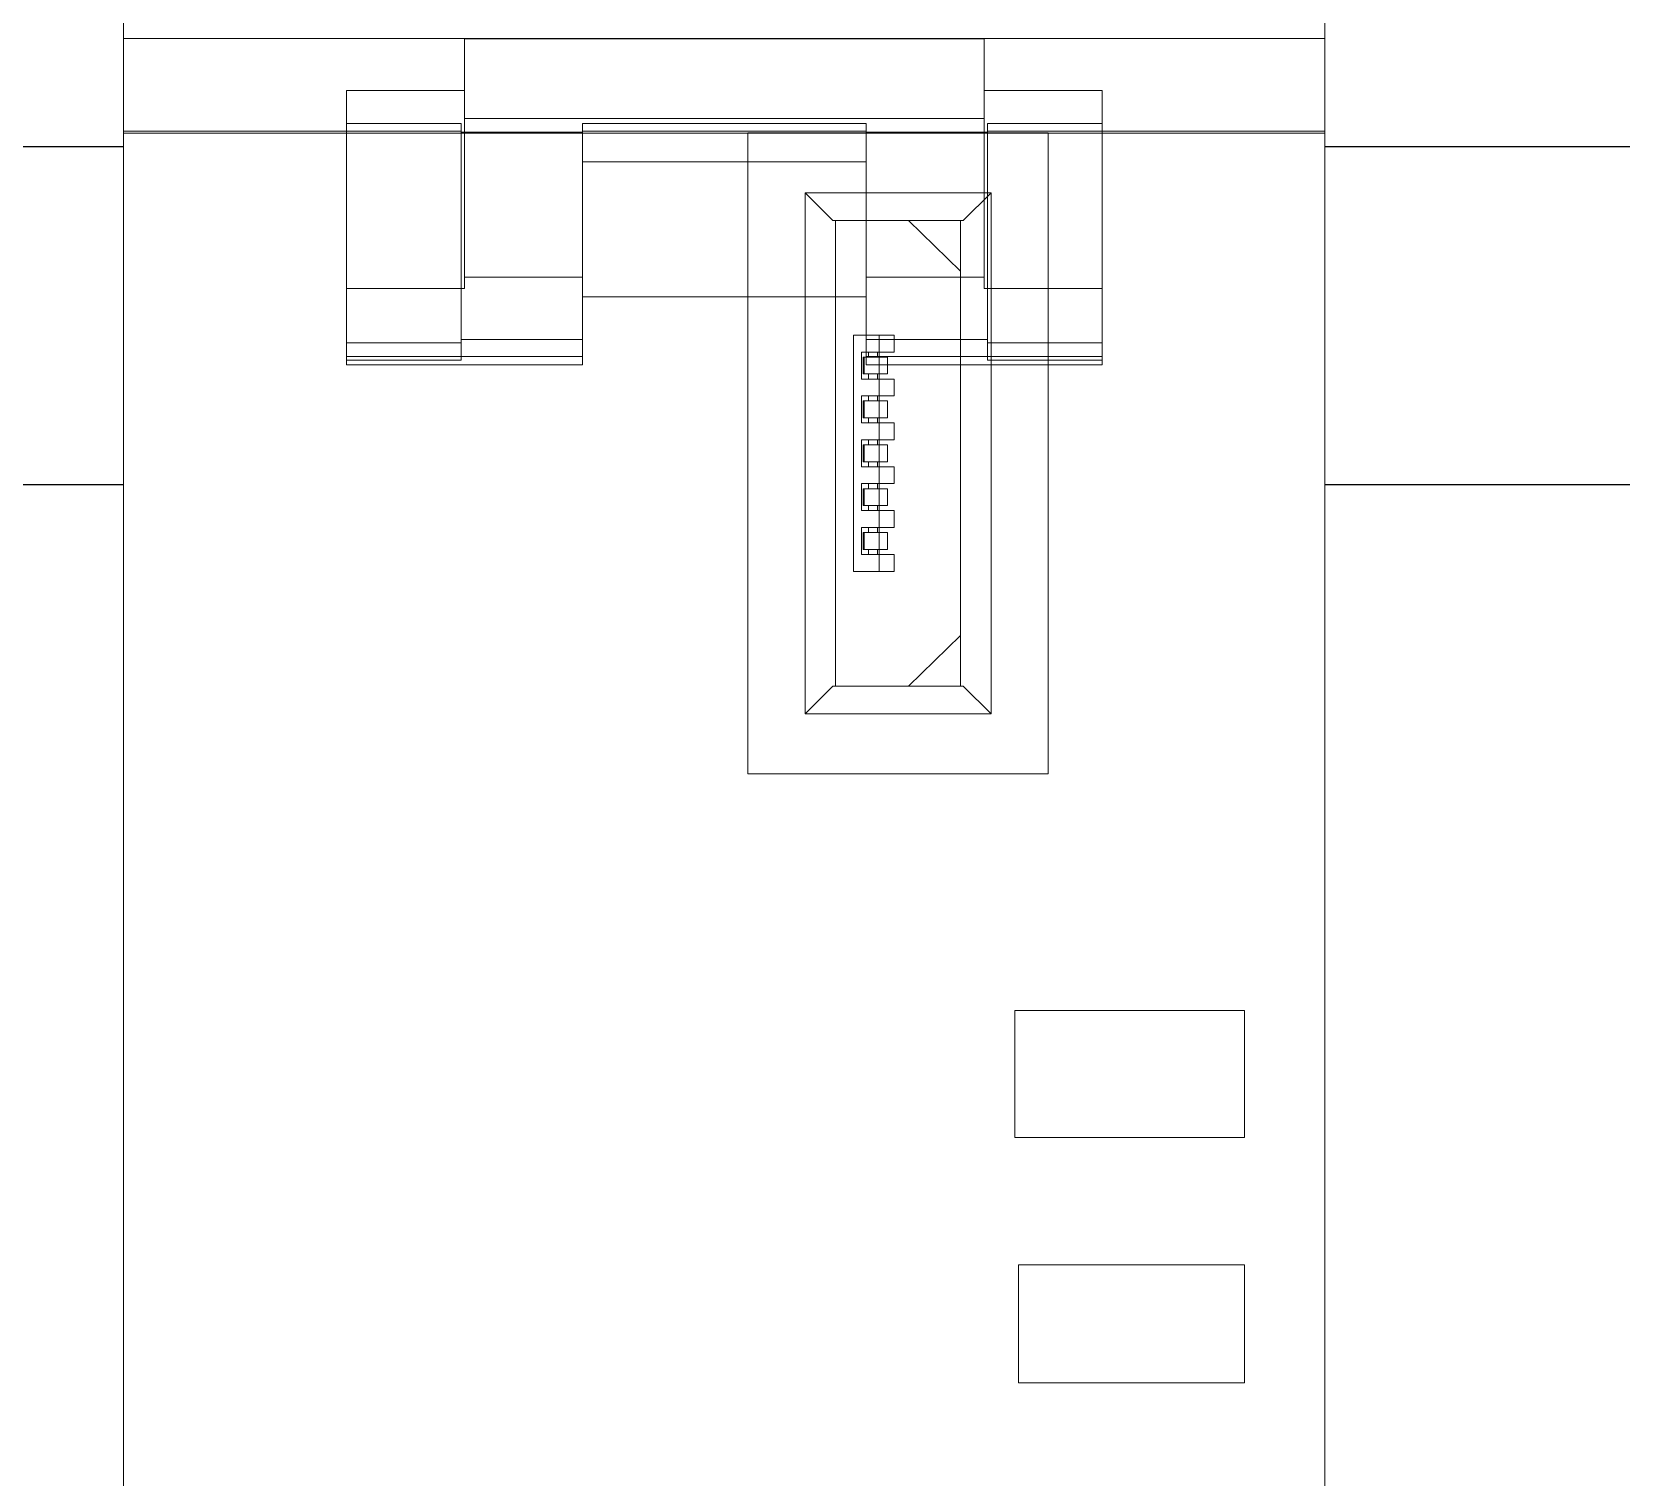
# Model space of a CAD drawing. Header units: millimetres. Extents: x 37984 to 70752, y 14140 to 37584.
# Drawn here: x 39471.76 to 39495.31, y 35707.19 to 35728.61 of the extents above; entities that cross this region are included whole.
import ezdxf

# ---------------------------------------------------------------- set-up
doc = ezdxf.new("R2010")
doc.units = ezdxf.units.MM
doc.set_wipeout_variables(frame=1)
doc.layers.add('000-PI-Oprema', color=30, linetype='Continuous', lineweight=5)
doc.layers.add('004-PI-DIN Šina', color=3, linetype='Continuous')

# ---------------------------------------------------------------- blocks, each defined once
blk = doc.blocks.new('*U853')
at = {"layer": '004-PI-DIN Šina'}
blk.add_lwpolyline([(410, -17.5), (410, 17.5), (0, 17.5), (0, -17.5)], close=True, dxfattribs=at)
blk.add_lwpolyline([(0, 12.5), (410, 12.5)], dxfattribs=at)
blk = doc.blocks.new('I35_48290130')
blk.add_wipeout([(47167.586, 36656.002), (47185.386, 36656.002), (47185.386, 36566.502), (47167.586, 36566.502)]).dxf.layer = '000-PI-Oprema'
at = {"layer": '000-PI-Oprema'}
for p, q in [((47167.586, 36589.864), (47167.586, 36632.639)), ((47185.386, 36589.864), (47185.386, 36632.639)), ((47167.586, 36630.357), (47185.386, 36630.357)), ((47180.336, 36630.352), (47172.636, 36630.352)), ((47172.636, 36630.352), (47172.636, 36629.583)), ((47180.336, 36630.352), (47180.336, 36629.583)), ((47170.886, 36629.583), (47172.636, 36629.583)), ((47170.886, 36629.583), (47170.886, 36629.095)), ((47172.636, 36626.652), (47172.636, 36629.583)), ((47182.086, 36629.583), (47180.336, 36629.583)), ((47180.336, 36626.652), (47180.336, 36629.583)), ((47182.086, 36629.095), (47182.086, 36629.583)), ((47167.586, 36628.981), (47172.586, 36628.981)), ((47172.586, 36629.095), (47170.886, 36629.095)), ((47170.886, 36629.095), (47170.886, 36625.848)), ((47172.586, 36629.095), (47172.586, 36628.981)), ((47172.586, 36628.981), (47172.586, 36628.967)), ((47172.586, 36628.967), (47174.386, 36628.967)), ((47172.586, 36628.967), (47172.586, 36625.893)), ((47172.636, 36629.17), (47180.336, 36629.17)), ((47174.386, 36629.095), (47178.586, 36629.095)), ((47174.386, 36629.095), (47174.386, 36628.981)), ((47174.386, 36628.981), (47174.386, 36628.967)), ((47174.386, 36628.981), (47178.586, 36628.981)), ((47174.386, 36628.967), (47174.386, 36625.893)), ((47178.586, 36628.981), (47178.586, 36629.095)), ((47178.586, 36628.967), (47178.586, 36628.981)), ((47178.586, 36628.967), (47180.386, 36628.967)), ((47178.586, 36628.967), (47178.586, 36625.893)), ((47182.086, 36629.095), (47180.386, 36629.095)), ((47180.386, 36628.981), (47180.386, 36629.095)), ((47180.386, 36628.967), (47180.386, 36628.981)), ((47180.386, 36628.981), (47185.386, 36628.981)), ((47180.386, 36628.967), (47180.386, 36625.893)), ((47182.086, 36629.095), (47182.086, 36625.848)), ((47167.586, 36628.952), (47185.386, 36628.952)), ((47176.836, 36628.959), (47181.286, 36628.959)), ((47176.836, 36619.459), (47176.836, 36628.959)), ((47176.836, 36628.959), (47176.836, 36628.959)), ((47181.286, 36628.959), (47181.286, 36619.459)), ((47181.286, 36628.959), (47181.286, 36628.959)), ((47174.386, 36628.525), (47174.386, 36628.525)), ((47174.386, 36628.525), (47178.586, 36628.525)), ((47178.586, 36628.525), (47178.586, 36628.525)), ((47180.438, 36628.07), (47177.684, 36628.07)), ((47177.684, 36628.07), (47178.095, 36627.659)), ((47177.684, 36620.348), (47177.684, 36628.07)), ((47180.027, 36627.659), (47180.438, 36628.07)), ((47180.438, 36628.07), (47180.438, 36620.348)), ((47178.095, 36627.659), (47180.027, 36627.659)), ((47178.136, 36627.659), (47178.136, 36627.659)), ((47178.136, 36620.759), (47178.136, 36627.659)), ((47179.214, 36627.659), (47179.214, 36627.659)), ((47179.214, 36627.659), (47179.986, 36626.909)), ((47179.986, 36627.659), (47179.986, 36627.659)), ((47179.986, 36627.659), (47179.986, 36620.759)), ((47179.986, 36626.909), (47179.986, 36626.909)), ((47172.636, 36626.652), (47170.886, 36626.652)), ((47174.386, 36626.818), (47172.636, 36626.818)), ((47180.336, 36626.818), (47178.586, 36626.818)), ((47182.086, 36626.652), (47180.336, 36626.652)), ((47174.386, 36626.525), (47174.386, 36626.525)), ((47174.386, 36626.525), (47178.586, 36626.525)), ((47178.586, 36626.525), (47178.586, 36626.525)), ((47178.401, 36622.459), (47178.401, 36625.959)), ((47178.401, 36625.959), (47178.401, 36625.959)), ((47178.401, 36625.959), (47178.781, 36625.959)), ((47178.781, 36625.959), (47178.781, 36625.959)), ((47178.781, 36625.959), (47179.001, 36625.959)), ((47178.781, 36622.459), (47178.781, 36625.959)), ((47179.001, 36625.959), (47179.001, 36625.959)), ((47179.001, 36625.709), (47179.001, 36625.959)), ((47170.886, 36625.848), (47172.586, 36625.848)), ((47170.886, 36625.587), (47170.886, 36625.848)), ((47174.386, 36625.893), (47172.586, 36625.893)), ((47172.586, 36625.893), (47172.586, 36625.587)), ((47174.386, 36625.893), (47174.386, 36625.522)), ((47178.521, 36625.709), (47178.622, 36625.709)), ((47178.521, 36625.309), (47178.521, 36625.709)), ((47180.386, 36625.893), (47178.586, 36625.893)), ((47178.586, 36625.522), (47178.586, 36625.893)), ((47178.622, 36625.709), (47178.781, 36625.709)), ((47178.622, 36625.634), (47178.622, 36625.709)), ((47178.756, 36625.709), (47178.756, 36625.709)), ((47178.756, 36625.634), (47178.756, 36625.709)), ((47178.781, 36625.709), (47179.001, 36625.709)), ((47178.781, 36625.709), (47178.781, 36625.709)), ((47179.001, 36625.709), (47179.001, 36625.709)), ((47180.386, 36625.587), (47180.386, 36625.893)), ((47180.386, 36625.848), (47182.086, 36625.848)), ((47182.086, 36625.848), (47182.086, 36625.587)), ((47174.386, 36625.645), (47170.886, 36625.645)), ((47170.886, 36625.587), (47170.886, 36625.522)), ((47172.586, 36625.587), (47170.886, 36625.587)), ((47170.886, 36625.522), (47174.386, 36625.522)), ((47178.555, 36625.634), (47178.542, 36625.634)), ((47178.542, 36625.634), (47178.542, 36625.384)), ((47178.555, 36625.634), (47178.622, 36625.634)), ((47178.555, 36625.384), (47178.555, 36625.634)), ((47178.558, 36625.384), (47178.558, 36625.634)), ((47182.086, 36625.645), (47178.586, 36625.645)), ((47178.586, 36625.522), (47182.086, 36625.522)), ((47178.622, 36625.634), (47178.781, 36625.634)), ((47178.756, 36625.634), (47178.756, 36625.634)), ((47178.781, 36625.634), (47178.906, 36625.634)), ((47178.906, 36625.634), (47178.906, 36625.634)), ((47178.906, 36625.384), (47178.906, 36625.634)), ((47182.086, 36625.587), (47180.386, 36625.587)), ((47182.086, 36625.522), (47182.086, 36625.587)), ((47178.521, 36625.309), (47178.622, 36625.309)), ((47178.555, 36625.384), (47178.542, 36625.384)), ((47178.555, 36625.384), (47178.622, 36625.384)), ((47178.622, 36625.384), (47178.781, 36625.384)), ((47178.622, 36625.309), (47178.622, 36625.384)), ((47178.622, 36625.309), (47178.781, 36625.309)), ((47178.756, 36625.384), (47178.756, 36625.384)), ((47178.756, 36625.309), (47178.756, 36625.384)), ((47178.756, 36625.309), (47178.756, 36625.309)), ((47178.781, 36625.384), (47178.906, 36625.384)), ((47178.781, 36625.309), (47178.781, 36625.309)), ((47178.781, 36625.309), (47179.001, 36625.309)), ((47178.906, 36625.384), (47178.906, 36625.384)), ((47179.001, 36625.309), (47179.001, 36625.309)), ((47179.001, 36625.059), (47179.001, 36625.309)), ((47178.521, 36625.059), (47178.622, 36625.059)), ((47178.521, 36624.659), (47178.521, 36625.059)), ((47178.555, 36624.984), (47178.542, 36624.984)), ((47178.542, 36624.984), (47178.542, 36624.734)), ((47178.555, 36624.984), (47178.622, 36624.984)), ((47178.555, 36624.734), (47178.555, 36624.984)), ((47178.558, 36624.734), (47178.558, 36624.984)), ((47178.622, 36625.059), (47178.781, 36625.059)), ((47178.622, 36624.984), (47178.622, 36625.059)), ((47178.622, 36624.984), (47178.781, 36624.984)), ((47178.756, 36625.059), (47178.756, 36625.059)), ((47178.756, 36624.984), (47178.756, 36625.059)), ((47178.756, 36624.984), (47178.756, 36624.984)), ((47178.781, 36625.059), (47179.001, 36625.059)), ((47178.781, 36625.059), (47178.781, 36625.059)), ((47178.781, 36624.984), (47178.906, 36624.984)), ((47178.906, 36624.984), (47178.906, 36624.984)), ((47178.906, 36624.734), (47178.906, 36624.984)), ((47179.001, 36625.059), (47179.001, 36625.059)), ((47178.555, 36624.734), (47178.542, 36624.734)), ((47178.555, 36624.734), (47178.622, 36624.734)), ((47178.622, 36624.734), (47178.781, 36624.734)), ((47178.622, 36624.659), (47178.622, 36624.734)), ((47178.756, 36624.734), (47178.756, 36624.734)), ((47178.756, 36624.659), (47178.756, 36624.734)), ((47178.781, 36624.734), (47178.906, 36624.734)), ((47178.906, 36624.734), (47178.906, 36624.734)), ((47178.521, 36624.659), (47178.622, 36624.659)), ((47178.622, 36624.659), (47178.781, 36624.659)), ((47178.756, 36624.659), (47178.756, 36624.659)), ((47178.781, 36624.659), (47178.781, 36624.659)), ((47178.781, 36624.659), (47179.001, 36624.659)), ((47179.001, 36624.659), (47179.001, 36624.659)), ((47179.001, 36624.409), (47179.001, 36624.659)), ((47178.521, 36624.409), (47178.622, 36624.409)), ((47178.521, 36624.009), (47178.521, 36624.409)), ((47178.555, 36624.334), (47178.542, 36624.334)), ((47178.542, 36624.334), (47178.542, 36624.084)), ((47178.555, 36624.334), (47178.622, 36624.334)), ((47178.555, 36624.084), (47178.555, 36624.334)), ((47178.558, 36624.084), (47178.558, 36624.334)), ((47178.622, 36624.409), (47178.781, 36624.409)), ((47178.622, 36624.334), (47178.622, 36624.409)), ((47178.622, 36624.334), (47178.781, 36624.334)), ((47178.756, 36624.409), (47178.756, 36624.409)), ((47178.756, 36624.334), (47178.756, 36624.409)), ((47178.756, 36624.334), (47178.756, 36624.334)), ((47178.781, 36624.409), (47179.001, 36624.409)), ((47178.781, 36624.409), (47178.781, 36624.409)), ((47178.781, 36624.334), (47178.906, 36624.334)), ((47178.906, 36624.334), (47178.906, 36624.334)), ((47178.906, 36624.084), (47178.906, 36624.334)), ((47179.001, 36624.409), (47179.001, 36624.409)), ((47178.555, 36624.084), (47178.542, 36624.084)), ((47178.555, 36624.084), (47178.622, 36624.084)), ((47178.622, 36624.084), (47178.781, 36624.084)), ((47178.622, 36624.009), (47178.622, 36624.084)), ((47178.756, 36624.084), (47178.756, 36624.084)), ((47178.756, 36624.009), (47178.756, 36624.084)), ((47178.781, 36624.084), (47178.906, 36624.084)), ((47178.906, 36624.084), (47178.906, 36624.084)), ((47178.521, 36624.009), (47178.622, 36624.009)), ((47178.622, 36624.009), (47178.781, 36624.009)), ((47178.756, 36624.009), (47178.756, 36624.009)), ((47178.781, 36624.009), (47178.781, 36624.009)), ((47178.781, 36624.009), (47179.001, 36624.009)), ((47179.001, 36624.009), (47179.001, 36624.009)), ((47179.001, 36623.759), (47179.001, 36624.009)), ((47178.521, 36623.759), (47178.622, 36623.759)), ((47178.521, 36623.359), (47178.521, 36623.759)), ((47178.555, 36623.684), (47178.542, 36623.684)), ((47178.542, 36623.684), (47178.542, 36623.434)), ((47178.555, 36623.684), (47178.622, 36623.684)), ((47178.555, 36623.434), (47178.555, 36623.684)), ((47178.558, 36623.434), (47178.558, 36623.684)), ((47178.622, 36623.759), (47178.781, 36623.759)), ((47178.622, 36623.684), (47178.622, 36623.759)), ((47178.622, 36623.684), (47178.781, 36623.684)), ((47178.756, 36623.759), (47178.756, 36623.759)), ((47178.756, 36623.684), (47178.756, 36623.759)), ((47178.756, 36623.684), (47178.756, 36623.684)), ((47178.781, 36623.759), (47179.001, 36623.759)), ((47178.781, 36623.759), (47178.781, 36623.759)), ((47178.781, 36623.684), (47178.906, 36623.684)), ((47178.906, 36623.684), (47178.906, 36623.684)), ((47178.906, 36623.434), (47178.906, 36623.684)), ((47179.001, 36623.759), (47179.001, 36623.759)), ((47178.521, 36623.359), (47178.622, 36623.359)), ((47178.555, 36623.434), (47178.542, 36623.434)), ((47178.555, 36623.434), (47178.622, 36623.434)), ((47178.622, 36623.434), (47178.781, 36623.434)), ((47178.622, 36623.359), (47178.622, 36623.434)), ((47178.622, 36623.359), (47178.781, 36623.359)), ((47178.756, 36623.434), (47178.756, 36623.434)), ((47178.756, 36623.359), (47178.756, 36623.434)), ((47178.756, 36623.359), (47178.756, 36623.359)), ((47178.781, 36623.434), (47178.906, 36623.434)), ((47178.781, 36623.359), (47178.781, 36623.359)), ((47178.781, 36623.359), (47179.001, 36623.359)), ((47178.906, 36623.434), (47178.906, 36623.434)), ((47179.001, 36623.359), (47179.001, 36623.359)), ((47179.001, 36623.109), (47179.001, 36623.359)), ((47178.521, 36623.109), (47178.622, 36623.109)), ((47178.521, 36622.709), (47178.521, 36623.109)), ((47178.622, 36623.109), (47178.781, 36623.109)), ((47178.622, 36623.034), (47178.622, 36623.109)), ((47178.756, 36623.109), (47178.756, 36623.109)), ((47178.756, 36623.034), (47178.756, 36623.109)), ((47178.781, 36623.109), (47179.001, 36623.109)), ((47178.781, 36623.109), (47178.781, 36623.109)), ((47179.001, 36623.109), (47179.001, 36623.109)), ((47178.555, 36623.034), (47178.542, 36623.034)), ((47178.542, 36623.034), (47178.542, 36622.784)), ((47178.555, 36623.034), (47178.622, 36623.034)), ((47178.555, 36622.784), (47178.555, 36623.034)), ((47178.558, 36622.784), (47178.558, 36623.034)), ((47178.622, 36623.034), (47178.781, 36623.034)), ((47178.756, 36623.034), (47178.756, 36623.034)), ((47178.781, 36623.034), (47178.906, 36623.034)), ((47178.906, 36623.034), (47178.906, 36623.034)), ((47178.906, 36622.784), (47178.906, 36623.034)), ((47178.521, 36622.709), (47178.622, 36622.709)), ((47178.555, 36622.784), (47178.542, 36622.784)), ((47178.555, 36622.784), (47178.622, 36622.784)), ((47178.622, 36622.784), (47178.781, 36622.784)), ((47178.622, 36622.709), (47178.622, 36622.784)), ((47178.622, 36622.709), (47178.781, 36622.709)), ((47178.756, 36622.784), (47178.756, 36622.784)), ((47178.756, 36622.709), (47178.756, 36622.784)), ((47178.756, 36622.709), (47178.756, 36622.709)), ((47178.781, 36622.784), (47178.906, 36622.784)), ((47178.781, 36622.709), (47179.001, 36622.709)), ((47178.781, 36622.709), (47178.781, 36622.709)), ((47178.906, 36622.784), (47178.906, 36622.784)), ((47179.001, 36622.709), (47179.001, 36622.709)), ((47179.001, 36622.459), (47179.001, 36622.709)), ((47178.401, 36622.459), (47178.781, 36622.459)), ((47178.401, 36622.459), (47178.401, 36622.459)), ((47178.781, 36622.459), (47179.001, 36622.459)), ((47178.781, 36622.459), (47178.781, 36622.459)), ((47179.001, 36622.459), (47179.001, 36622.459)), ((47179.986, 36621.508), (47179.214, 36620.759)), ((47179.986, 36621.508), (47179.986, 36621.508)), ((47177.684, 36620.348), (47178.095, 36620.759)), ((47178.095, 36620.759), (47180.027, 36620.759)), ((47178.136, 36620.759), (47178.136, 36620.759)), ((47179.214, 36620.759), (47179.214, 36620.759)), ((47179.986, 36620.759), (47179.986, 36620.759)), ((47180.438, 36620.348), (47180.027, 36620.759)), ((47180.438, 36620.348), (47177.684, 36620.348)), ((47181.286, 36619.459), (47176.836, 36619.459)), ((47176.836, 36619.459), (47176.836, 36619.459)), ((47181.286, 36619.459), (47181.286, 36619.459)), ((47180.789, 36615.952), (47180.789, 36614.074)), ((47180.789, 36615.952), (47184.194, 36615.952)), ((47180.789, 36615.952), (47180.789, 36615.952)), ((47184.194, 36615.952), (47184.194, 36614.074)), ((47184.194, 36615.952), (47184.194, 36615.952)), ((47180.789, 36614.074), (47184.194, 36614.074)), ((47180.789, 36614.074), (47180.789, 36614.074)), ((47184.194, 36614.074), (47184.194, 36614.074)), ((47180.847, 36612.187), (47180.847, 36610.438)), ((47180.847, 36612.187), (47184.196, 36612.187)), ((47180.847, 36612.187), (47180.847, 36612.187)), ((47184.196, 36610.438), (47184.196, 36612.187)), ((47184.196, 36612.187), (47184.196, 36612.187)), ((47180.847, 36610.438), (47184.196, 36610.438)), ((47180.847, 36610.438), (47180.847, 36610.438)), ((47184.196, 36610.438), (47184.196, 36610.438))]:
    blk.add_line(p, q, dxfattribs=at)

msp = doc.modelspace()

# ---------------------------------------------------------------- block references
msp.add_blockref('*U853', (39303.172, 35709.404))

# ---------------------------------------------------------------- next in the draw order: block references
at = {"layer": '000-PI-Oprema'}
msp.add_blockref('I35_48290130', (-7694.465, -901.845), dxfattribs=at)

doc.saveas('drawing.dxf')
